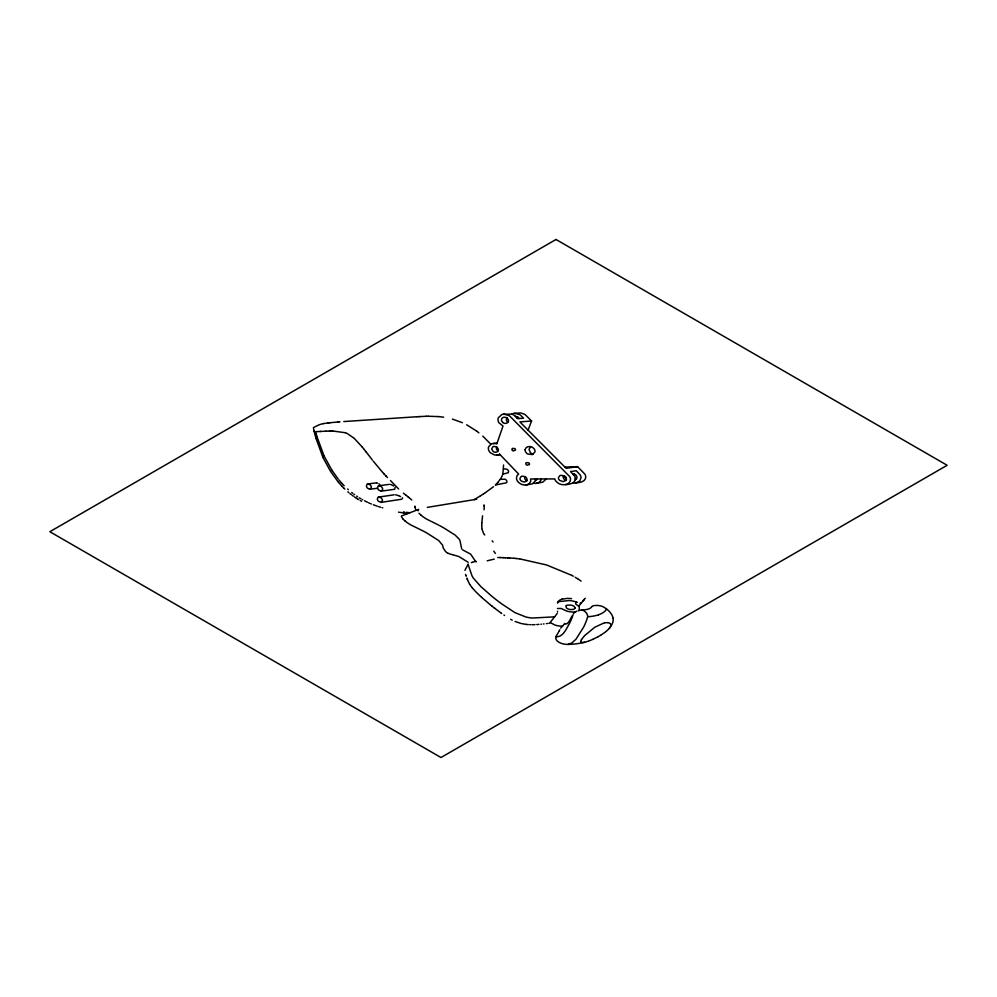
<?xml version="1.0" encoding="UTF-8"?>
<svg xmlns="http://www.w3.org/2000/svg" width="997" height="997" viewBox="0 0 997 997"><rect width="100%" height="100%" fill="white"/><g stroke="black" fill="none" stroke-linecap="round" stroke-linejoin="round"><path stroke-width="1.5" d="M468.116 564.452L471.955 575.668A48.205 27.829 0 0 0 473.45 578.248L480.816 586.56L491.733 596.181A326.355 188.421 0 0 0 501.553 603.771L514.901 612.607L525.768 616.956A27.492 15.877 0 0 0 532.062 618.04L554.581 616.856M484.218 507.323L484.168 506.065M481.838 523.026L481.8 525.456M481.85 522.69L482.573 515.773M503.821 468.864L506.775 469.201A4.138 2.393 0 0 1 507.76 469.923L507.872 470.048A6.231 3.602 0 0 1 508.482 472.042A4.175 2.405 0 0 1 508.134 472.79L502.849 474.111L503.56 464.988M484.193 508.208L483.994 509.803M557.56 611.311L557.485 612.046M565.723 477.127L565.424 476.79A5.434 3.141 0 0 0 563.966 475.793L560.987 475.332A2.891 1.67 0 0 0 559.728 475.743L558.42 477.688A8.026 4.636 0 0 0 558.681 479.058L558.818 479.32A6.842 3.951 0 0 0 559.915 480.517L563.218 481.613L565.984 480.367A5.421 3.128 0 0 0 566.371 479.545L566.408 479.358A7.752 4.474 0 0 0 565.71 477.127M610.638 626.104L610.426 626.652A18.046 10.419 0 0 1 609.441 628.197M580.528 610.226A9.297 5.371 0 0 1 581.862 610.114L584.329 610.887L586.473 613.08A22.682 13.086 0 0 1 587.756 616.42L586.485 620.545A205.133 118.431 0 0 1 583.669 627.063L576.042 639.127L571.917 642.915L567.954 644.423L571.518 644.274A46.884 27.069 0 0 0 585.613 642.031L588.342 641.171M502.849 474.111L502.563 474.908M528.074 430.143L531.563 420.983L525.855 415.313A9.409 5.434 0 0 0 524.522 414.253L520.733 412.97L514.602 413.306A5.147 2.979 0 0 0 511.785 414.091L502.077 414.341L498.313 417.805A14.145 8.163 0 0 0 497.989 419.799L498.139 420.834A17.161 9.908 0 0 0 498.998 422.84L502.999 426.006L496.805 443.964A4.997 2.879 0 0 0 493.166 443.416M502.276 475.594L501.055 478.037M498.026 450.968L498.276 450.146A8.961 5.172 0 0 0 498.176 448.949L497.366 447.641A4.91 2.841 0 0 0 496.469 446.93L494.038 446.382A2.106 1.209 0 0 0 493.141 446.619L491.633 448.8L493.104 451.442A4.013 2.318 0 0 0 494.475 452.115L495.135 452.227A2.044 1.184 0 0 0 495.945 452.227A2.393 1.383 0 0 0 497.279 451.741L498.026 450.968A5.77 3.327 0 0 1 497.366 450.432L496.867 449.772A8.362 4.823 0 0 1 496.431 448.276L496.543 447.566A5.808 3.352 0 0 1 496.68 447.254L496.755 447.117M572.029 616.009C570.471 618.464 568.402 624.807 565.062 624.072M559.828 629.792L559.417 630.59M464.901 570.371L468.179 564.115M524.983 476.703L524.945 476.79A5.646 3.253 0 0 0 524.783 477.164L524.696 477.837A8.013 4.624 0 0 0 525.245 479.445L525.643 479.918A5.945 3.427 0 0 0 526.802 480.791L524.26 482.087L521.344 481.028A6.78 3.913 0 0 1 520.359 479.906L520.222 479.657A8.013 4.624 0 0 1 519.973 478.373L521.07 476.578A2.443 1.408 0 0 1 522.229 476.167L524.833 476.628A5.209 3.003 0 0 1 526.129 477.563L526.404 477.875A7.739 4.462 0 0 1 527.064 479.993L527.002 480.33A5.222 3.016 0 0 1 526.802 480.803M559.305 630.789L558.856 631.624M558.395 632.434L556.5 635.55M581.488 639.526L584.367 635.912M500.644 478.71L500.257 479.295L505.13 479.245A4.187 2.418 0 0 1 506.127 479.993L506.239 480.118A6.194 3.577 0 0 1 506.85 482.05A4.063 2.343 0 0 1 506.538 482.772L495.372 485.003L495.821 484.554M500.22 479.358L497.864 482.398M591.495 607.123L591.184 607.472A6.68 3.863 0 0 1 590.461 608.058L589.526 608.581A8.961 5.172 0 0 1 588.317 609.055A11.291 6.518 0 0 1 586.921 609.454L581.862 610.114M549.783 622.975L557.198 613.516M578.696 606.263L585.214 598.3M609.117 628.621L606.114 631.475M564.875 623.374L560.75 628.098M497.702 482.585L495.908 484.48M584.304 599.347L583.681 600.02M583.494 600.219L582.547 601.179M584.815 635.45L594.848 627.2L603.933 623.013M580.117 603.472L580.777 602.873M493.49 486.71L484.866 493.066M574.384 612.669L574.098 612.931A10.232 5.907 0 0 0 573.387 613.728M605.565 631.911L601.203 634.915M313.394 427.613L319.289 424.697M484.455 493.316L483.483 493.926M483.283 494.051L480.467 495.796M480.055 496.057L474.26 499.634M530.578 446.793L529.021 449.435L530.292 452.501A7.153 4.138 0 0 0 532.224 453.809M600.755 635.189L598.163 636.684M598.063 636.734L592.903 639.314M592.791 639.376L589.04 640.921M557.485 608.494L561.174 608.482L566.122 610.8A15.042 8.686 0 0 0 569.137 611.622L572.216 612.008A9.646 5.571 0 0 0 575.693 611.772M471.344 562.644L472.154 562.358M598.536 614.8L597.963 614.999A25.972 14.992 0 0 1 587.819 616.707M319.788 424.535L323.315 423.625M472.603 562.208L474.971 561.498M562.009 599.197L567.056 598.424A16.326 9.422 0 0 1 571.58 598.636M578.248 610.712L579.868 610.326M487.197 560.8L494.213 559.13M535.401 480.392L536.623 479.844A4.237 2.443 0 0 0 537.346 478.872M584.616 642.267L582.535 642.504M323.34 423.613L327.988 422.927M499.622 454.183L518.652 474.049L516.957 475.781L516.483 478.174A16.214 9.359 0 0 0 516.795 479.719L517.256 480.728A13.622 7.864 0 0 0 518.764 482.548C521.83 485.489 528.236 486.436 530.392 481.962A12.051 6.954 0 0 0 530.753 480.504L530.541 478.984L554.693 478.921A15.304 8.836 0 0 0 556.874 482.099C560.626 486.05 570.458 485.95 570.508 479.133A16.089 9.285 0 0 0 569.586 476.491L510.14 416.459A9.783 5.646 0 0 0 509.168 415.624L503.747 414.054M572.864 482.897A5.882 3.402 0 0 0 575.93 482.897L579.893 480.866L581.039 477.463A15.603 9.01 0 0 0 580.142 474.859L576.278 470.746L570.546 471.606L574.422 475.743A15.865 9.16 0 0 1 575.331 478.373C575.718 483.408 569.075 484.517 565.449 484.629M381.091 502.363L382.437 500.619A9.172 5.297 0 0 0 381.627 498.562L381.515 498.425A5.895 3.402 0 0 0 380.879 497.802L378.661 497.067A1.383 0.798 0 0 0 377.913 497.378L377.34 498.949A9.521 5.496 0 0 0 377.763 500.32A8.088 4.673 0 0 0 378.386 501.167L380.904 502.388L401.916 499.198M427.314 507.373L476.691 499.235M575.93 482.897C579.531 482.772 586.049 481.688 585.738 476.716A15.404 8.886 0 0 0 584.853 474.123L577.575 466.646L564.938 467.082M381.265 491.147L382.698 489.353A9.347 5.396 0 0 0 381.988 487.383L381.764 487.084A5.808 3.352 0 0 0 381.141 486.474L378.947 485.751A1.471 0.847 0 0 0 378.125 486.112L377.527 487.707A9.621 5.558 0 0 0 377.938 489.091A8.063 4.649 0 0 0 378.548 489.938L381.066 491.172L394.127 489.34M370.037 489.265L371.395 487.508A9.347 5.396 0 0 0 370.697 485.576L370.485 485.277A5.745 3.315 0 0 0 369.887 484.692L367.793 483.981A1.383 0.798 0 0 0 366.996 484.343L366.447 485.9A9.646 5.571 0 0 0 366.846 487.259A8.051 4.649 0 0 0 367.432 488.081L369.65 489.29L377.601 488.231M526.242 484.941L532.448 483.819L535.177 481.19A11.166 6.443 0 0 0 535.501 479.37L535.439 478.909M378.661 497.067L394.164 494.799M577.575 466.646L566.146 468.303L519.873 421.918L531.563 420.983M378.947 485.751L389.166 484.38M367.793 483.981L375.956 482.909A1.695 0.985 0 0 1 376.38 482.897M548.936 623.299L548.786 623.324M547.378 623.499L546.356 623.624M497.117 443.042L491.371 443.889L488.555 446.905A15.117 8.724 0 0 0 490.549 452.9L494.699 455.043L500.17 454.757M544.05 623.898L543.415 623.972M328.088 422.927L329.695 422.765M541.496 624.172L540.91 624.234M329.346 422.803L337.497 422.043M337.609 422.03L338.743 421.943M338.893 421.93L339.977 421.843M538.966 624.396L537.969 624.483M537.57 624.508L536.772 624.558M343.803 421.557L416.634 416.771M417.033 416.746L417.93 416.684M562.507 626.091L562.383 626.104A11.067 6.393 0 0 1 560.688 626.141L557.722 625.78A13.995 8.076 0 0 1 554.806 624.957L552.002 623.536M418.379 416.659L419.587 416.584M514.602 413.306L519.674 414.602A9.496 5.484 0 0 1 521.007 415.662L523.55 418.204L517.667 418.653L515.113 416.098A9.609 5.546 0 0 0 513.779 415.014L511.735 414.079M419.238 416.609L426.168 416.297M320.648 431.439L315.688 431.713L317.083 437.022M320.149 431.464L326.144 431.19M535.04 624.645L534.392 624.67M325.932 431.203L329.658 431.078M426.043 416.297L428.162 416.26M329.471 431.078L330.792 431.053M533.445 624.708L531.887 624.72M567.916 644.423L567.567 644.423A12.176 7.029 0 0 1 559.267 642.429L558.806 642.193A10.942 6.318 0 0 1 556.226 636.024M331.228 431.04L332.824 431.028M428.224 416.26L438.73 416.596M332.986 431.028L345.436 432.748M515.399 416.385L517.219 416.771A4.661 2.692 0 0 1 518.378 417.581A7.004 4.038 0 0 1 519.063 418.553M497.74 557.497L500.257 557.56M530.466 624.695L529.606 624.67M500.008 557.547L503.348 557.659M502.899 557.647L505.354 557.747M505.093 557.734L507.697 557.859M607.397 622.651L606.999 622.639A7.39 4.275 0 0 0 604.593 622.888M507.872 557.871L508.607 557.909M508.308 557.896L509.629 557.971M509.392 557.959L513.929 558.295M528.26 624.596L526.553 624.446M572.627 473.687L574.484 474.161A5.733 3.303 0 0 1 575.967 475.158L576.391 475.656A7.652 4.424 0 0 1 576.927 477.7L576.902 477.887A4.387 2.53 0 0 1 575.319 479.632M438.593 416.584L443.665 417.182M514.003 558.295L515.063 558.395M515.623 558.445L516.259 558.519M475.756 561.573L476.416 561.647L475.806 561.485A2.094 1.209 0 0 1 475.046 560.65L470.995 554.606A12.973 7.49 0 0 0 469.911 553.759L462.583 549.846M516.01 558.494L519.624 558.906M526.329 624.421L521.693 623.624M520.11 558.968L546.568 564.963L571.518 575.257M409.642 512.745L407.848 512.495M406.327 512.284L407.275 512.408M407.611 513.505L403.86 512.957M404.346 511.997L403.498 511.86M403.486 512.894L400.183 512.408M399.211 512.246L398.526 512.146M581.862 642.429L581.139 642.093M533.295 454.158L532.224 453.809M521.02 623.461L515.088 621.467M453.074 554.843L458.371 556.388A20.551 11.864 0 0 1 458.994 556.625L468.166 562.283M452.513 554.706L450.195 554.045A15.989 9.235 0 0 1 448.326 553.372M382.723 507.809L382.1 507.647M452.401 419.076L462.421 422.716M380.592 507.224L378.536 506.601M377.29 506.202L373.302 504.769M398.576 495.659L396.445 494.998A6.244 3.602 0 0 0 395.547 494.824M345.922 432.935L346.881 433.359M371.395 503.996L370.473 503.61M398.999 495.833L400.557 496.581M369.488 503.173L368.578 502.762M367.482 502.239L365.961 501.503M447.852 553.148L447.479 552.961A8.886 5.135 0 0 1 447.167 552.787L446.158 552.089M347.355 433.595L353.898 438.082M365.251 501.142L364.491 500.743M556.176 636.647C563.218 637.457 566.583 628.135 569.648 623.175A173.952 100.435 0 0 0 573.026 614.862M512.209 620.109L510.688 619.299M466.671 424.784L476.641 431.103M571.705 575.356L573.275 576.204M361.55 501.254L360.204 500.506M362.709 499.784L362.036 499.41M575.045 577.201L577.774 578.846M360.789 498.687L359.306 497.79M358.696 499.622L357.537 498.924M357.312 498.787L356.565 498.313M578.235 579.132L581.089 581.114M356.128 498.039L354.433 496.892M357.549 496.68L356.702 496.12M378.86 483.807L379.782 484.554M504.594 615.485L503.934 615.024M353.349 496.132L352.091 495.222M501.69 613.454L500.968 612.931M354.596 494.649L353.91 494.151M500.631 612.694L494.387 608.02M476.703 431.14L478.921 432.86M352.689 493.241L351.717 492.481M351.143 494.5L349.972 493.577M494.537 608.145L491.945 606.114M405.642 494.948L407.885 496.705M393.578 485.988L392.02 485.016A6.979 4.025 0 0 0 391.634 484.841M405.754 495.035L403.361 493.141M407.686 496.543L408.969 497.565M492.069 606.201L491.371 605.653M490.773 605.167L481.626 597.402M409.343 497.864L411.773 499.995M348.838 492.655L347.853 491.82M420.834 515L418.977 513.243M404.794 520.77L403.012 519.076M348.327 489.664L347.604 489.016M482.785 436.125L490.599 443.964M354.359 438.493L362.26 447.042M481.563 597.34L475.706 591.695M492.144 540.86L493.091 541.944M398.675 489.029L390.488 480.566M344.812 489.066L343.791 488.069M445.534 551.553L443.079 547.714A29.449 16.999 0 0 0 442.568 545.147L438.63 540.499L427.339 533.32A141.312 81.58 0 0 0 423.214 531.04L410.876 524.958A46.896 27.069 0 0 1 404.807 520.758M343.691 487.969L342.183 486.424M344.177 485.738L341.485 482.884M387.484 477.563L386.163 476.205M386.35 476.392L383.895 473.787M342.133 486.374L339.404 483.358M475.245 591.209L472.341 587.956M383.97 473.862L382.811 472.59M484.729 534.978L483.981 534.068M382.536 472.291L373.127 460.975M341.36 482.747L338.98 479.968M338.992 482.884L338.369 482.149M338.045 481.75L330.755 471.681M472.117 587.682L470.061 584.927M362.31 447.105L363.693 448.824M338.145 478.946L331.889 470.21M364.129 449.373L365.986 451.753M495.372 553.435L493.789 551.167M372.28 459.891L365.849 451.566M461.698 548.923L460.041 540.873A18.332 10.581 0 0 0 459.305 539.277L455.168 535.102L444.139 528.123A154.647 89.281 0 0 0 440.711 526.192L439.016 525.294A100.996 58.312 0 0 0 436.624 524.073L427.127 519.387A49.725 28.714 0 0 1 420.846 515M418.092 510.788L418.03 510.701A2.243 1.296 0 0 1 418.117 509.791L418.715 509.38L401.679 515.885A2.181 1.259 0 0 0 401.442 516.645L402.8 518.814M483.595 533.52L482.037 529.245M331.976 470.347L324.212 456.227M330.505 471.282L323.551 458.62M469.749 584.441L467.805 580.528M323.377 458.246L322.716 456.8M324.025 455.841L317.021 436.836M322.754 456.9L316.149 438.817M466.06 575.755L466.272 576.266M465.911 575.406L465.512 574.446M467.605 579.992L467.294 579.107M467.344 579.257L467.431 579.494M466.945 578.11L467.194 578.821M316.024 438.368L314.616 433.134M414.852 506.102L415.039 506.837M314.716 433.521L314.155 431.252M415.088 507.024L415.238 507.66M314.192 431.439L313.482 428.274M415.263 507.785L415.437 508.632M612.968 617.828L612.594 616.495A29.536 17.061 0 0 0 611.36 614.002L609.616 611.759A34.21 19.753 0 0 0 607.273 609.566A37.163 21.46 0 0 0 604.942 607.871L604.294 607.46A10.867 6.269 0 0 0 603.335 606.911A10.593 6.119 0 0 0 599.521 605.69A9.92 5.72 0 0 0 592.829 605.864M415.562 509.28L415.712 510.227M613.018 618.103L613.143 619.025A27.206 15.715 0 0 1 612.694 622.639L612.133 623.997A50.722 29.287 0 0 1 609.279 628.422M484.006 504.843L484.156 506.04M481.937 528.535L481.813 526.117M517.169 418.142A6.044 3.49 0 0 1 517.692 417.12M499.597 454.171A4.773 2.754 0 0 1 496.992 455.155M536.598 483.321A5.06 2.916 0 0 1 533.532 483.196M557.56 603.035A8.375 4.835 0 0 1 562.146 599.097M576.951 602.288A19.018 10.979 0 0 0 575.556 601.789A20.09 11.603 0 0 0 569.486 600.53L559.454 601.527A8.562 4.948 0 0 0 557.672 602.524M550.78 622.901A5.683 3.278 0 0 1 551.441 623.187M591.695 606.837A5.857 3.39 0 0 1 591.994 606.425M574.795 612.345A10.469 6.044 0 0 1 576.789 611.236M545.695 478.734A9.858 5.695 0 0 1 545.359 479.806L542.779 482.149L536.585 483.308L539.09 482.361L540.773 480.429A10.419 6.019 0 0 0 541.122 478.809M563.729 475.681A5.646 3.253 0 0 0 563.317 476.404L563.205 477.114A8.001 4.624 0 0 0 563.779 478.809L564.202 479.308A5.87 3.39 0 0 0 565.922 480.442M573.724 474.809A5.184 2.991 0 0 1 574.172 474.036M576.403 478.822A5.135 2.966 0 0 1 575.331 478.273M502.762 422.466A4.212 2.43 0 0 0 504.133 423.214L504.818 423.364A2.218 1.284 0 0 0 505.691 423.389A2.729 1.57 0 0 0 507.386 422.753L508.482 421.021A9.609 5.546 0 0 0 508.458 420.061L507.548 418.391A4.711 2.717 0 0 0 506.476 417.618L504.32 417.182A2.231 1.284 0 0 0 503.497 417.332L503.186 417.456A3.951 2.281 0 0 0 502.064 418.279A7.278 4.2 0 0 0 502.837 422.429M575.705 602.898A1.982 1.147 0 0 1 576.814 602.275M575.643 603.746A3.814 2.206 0 0 0 576.391 604.556A5.446 3.141 0 0 0 576.889 604.93L577.363 605.204A9.995 5.77 0 0 1 579.17 606.812L579.344 610.027A5.346 3.091 0 0 1 578.771 610.563M506.999 417.93A6.493 3.751 0 0 0 506.551 418.653L506.401 419.438A8.811 5.085 0 0 0 506.713 420.896L507.361 421.793A5.621 3.24 0 0 0 507.947 422.267M598.512 614.788A18.208 10.518 0 0 0 605.416 610.712A17.46 10.082 0 0 0 606.587 609.03M376.928 482.959A3.153 1.82 0 0 1 377.514 483.134M390.276 484.417A3.963 2.293 0 0 1 390.936 484.592M394.924 487.408A6.181 3.577 0 0 1 395.148 487.869M394.924 489.041A1.433 0.835 0 0 1 394.65 489.203M402.302 497.765A4.474 2.58 0 0 1 402.638 498.139M580.79 641.283A9.92 5.733 0 0 1 581.525 639.576M607.871 622.701A3.514 2.031 0 0 1 609.965 623.437M610.413 623.835A5.97 3.44 0 0 1 610.75 625.431M563.966 475.793A16.625 9.596 0 0 0 564.14 476.965L565.1 476.952A15.154 8.749 0 0 0 566.396 479.432M512.433 450.395A2.393 1.383 0 0 0 513.256 450.931L515.387 450.22A3.639 2.094 0 0 0 514.838 448.55L512.383 448.388A3.39 1.957 0 0 0 512.52 450.37M525.107 449.697L525.095 449.959A10.93 6.318 0 0 0 525.681 452.04L526.404 452.974A6.792 3.926 0 0 0 527.749 453.984L532.361 454.595L534.878 452.09A10.007 5.77 0 0 0 535.003 450.893L534.691 449.697A9.883 5.708 0 0 0 533.594 448.239C531.351 445.647 525.718 445.796 525.107 449.697M575.132 607.946L573.973 609.254L571.107 609.591A6.343 3.664 0 0 1 569.25 609.329L567.966 608.905A6.742 3.901 0 0 1 566.583 608.12L565.835 605.964A2.792 1.62 0 0 1 567.044 605.216L570.247 605.029A7.091 4.088 0 0 1 572.203 605.466L572.565 605.59A6.144 3.552 0 0 1 574.309 606.587L575.132 607.946M529.37 464.49L527.164 465.238A2.493 1.433 0 0 1 526.279 464.664A3.739 2.156 0 0 1 525.83 463.306A2.443 1.408 0 0 1 526.279 462.633L528.722 462.82A3.614 2.094 0 0 1 529.282 463.468A3.589 2.069 0 0 1 529.357 464.49M556.014 239.479L49.85 531.713L440.986 757.521L947.15 465.287L556.014 239.479"/></g></svg>
